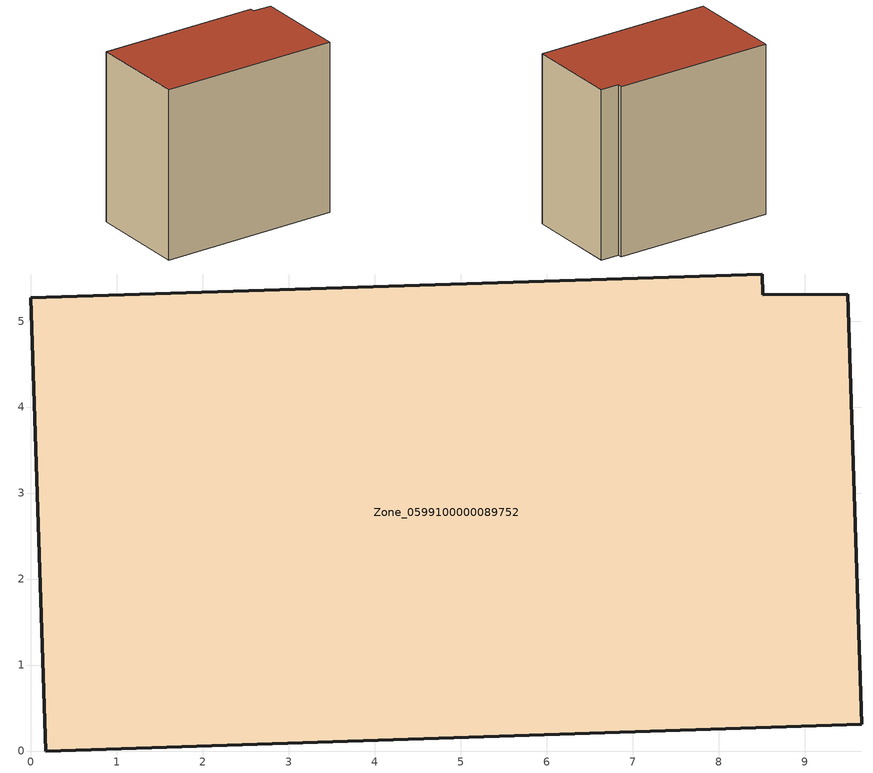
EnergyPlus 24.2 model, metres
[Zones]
Zone_0599100000089752
 floor ground (C_G): 9.5,5.31 9.66,0.31 0.17,0 0,5.27 8.51,5.55 8.51,5.31 z0
 wall outside (C_F): 0.17,0 9.66,0.31 9.5,5.31 8.51,5.31 8.51,5.55 0,5.27 0.17,0 z0:9.1
 roof outside (C_R): 9.66,0.31 9.5,5.31 8.51,5.31 8.51,5.55 0,5.27 0.17,0 z9.1
[BUILDING]
Pand.0599100000089752: North Axis=0; Terrain=City; Loads Convergence Tolerance Value=0.04; Temperature Convergence Tolerance Value=0.4; Solar Distribution=FullExterior; Maximum Number of Warmup Days=25; Minimum Number of Warmup Days=1
[Site:Location]
Rotterdam.The.Hague.AP_ZH_NLD Design_Conditions: Latitude=51.96; Longitude=4.45; Time Zone=1; Elevation=-4.5
[SITE:GROUNDTEMPERATURE:BUILDINGSURFACE]
18, 18, 18, 18, 18, 18, 18, 18, 18, 18, 18, 18
[MATERIAL] Thermal Absorptance=0.9; Solar Absorptance=0.7; Visible Absorptance=0.7
Name | Roughness | Thickness | Conductivity | Density | Specific Heat
G.TC.1975-1991 | MediumSmooth | 0.15 | 0.288461 | 540 | 1210
F.TC.1975-1991 | Rough | 0.3 | 0.230769 | 1920 | 840
R.TC.1975-1991 | MediumRough | 0.2 | 0.153846 | 1500 | 1000
[CONSTRUCTION]
C_G: G.TC.1975-1991
C_F: F.TC.1975-1991
C_R: R.TC.1975-1991
[ZONE]
Zone_0599100000089752: Type=1; Multiplier=1; Ceiling Height=Autocalculate; Volume=Autocalculate; Floor Area=autocalculate; Part of Total Floor Area=Yes
[ZONEINFILTRATION:DESIGNFLOWRATE]
Infil_Zone_0599100000089752: Zone or ZoneList or Space or SpaceList=Zone_0599100000089752; Schedule=AlwaysOn; Design Flow Rate Calculation Method=Flow/Area; Flow Rate per Floor Area=0.003; Constant Term Coefficient=1; Temperature Term Coefficient=0; Velocity Term Coefficient=0; Velocity Squared Term Coefficient=0
[HVACTEMPLATE:ZONE:IDEALLOADSAIRSYSTEM]
Zone_0599100000089752: Maximum Heating Supply Air Temperature=50; Minimum Cooling Supply Air Temperature=13; Maximum Heating Supply Air Humidity Ratio=0.0156; Minimum Cooling Supply Air Humidity Ratio=0.0077; Heating Limit=NoLimit; Cooling Limit=NoLimit; Dehumidification Control Type=ConstantSensibleHeatRatio; Cooling Sensible Heat Ratio=0.7; Dehumidification Setpoint=60; Humidification Control Type=None; Humidification Setpoint=30; Outdoor Air Method=None; Outdoor Air Flow Rate per Person=0.00944; Outdoor Air Flow Rate per Zone Floor Area=0; Outdoor Air Flow Rate per Zone=0; Demand Controlled Ventilation Type=None; Outdoor Air Economizer Type=NoEconomizer; Heat Recovery Type=None; Sensible Heat Recovery Effectiveness=0.7; Latent Heat Recovery Effectiveness=0.65
[ZONECONTROL:THERMOSTAT]
ThermostatControl_Zone_0599100000089752: Zone or ZoneList=Zone_0599100000089752; Control Type Schedule=DualSetpointControlType; Control 1=Thermostat_Zone_0599100000089752; Temperature Difference Between Cutout And Setpoint=0
[THERMOSTATSETPOINT:DUALSETPOINT]
Thermostat_Zone_0599100000089752: Heating Setpoint Temperature Schedule=HeatingSetpoint_Zone_0599100000089752; Cooling Setpoint Temperature Schedule=CoolingSetpoint_Zone_0599100000089752
[SCHEDULE:COMPACT]
HeatingSetpoint_Zone_0599100000089752: Through: 12/31, For: AllDays, Until: 24:00, 21
CoolingSetpoint_Zone_0599100000089752: Through: 12/31, For: AllDays, Until: 24:00, 24
DualSetpointControlType: Through: 12/31, For: AllDays, Until: 24:00, 4
AlwaysOn: Through: 12/31, For: AllDays, Until: 24:00, 1
